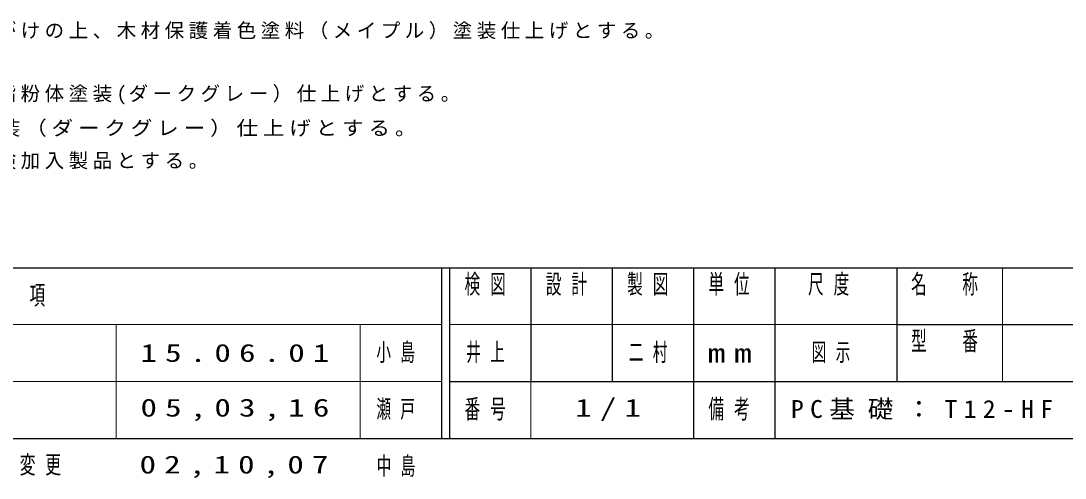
# Model space of a CAD drawing. Units: millimetres on the paper, scale 1:20. Extents: x -365 to 0, y -5 to 257.
# Drawn here: x -290.2 to -161.8, y -4.9 to 51.4 of the extents above; entities that cross this region are included whole.
import ezdxf

# ---------------------------------------------------------------- set-up
doc = ezdxf.new("R2010")
doc.units = ezdxf.units.MM
doc.layers.add('99', color=7, linetype='Continuous')
doc.layers.add('CLASS1', color=7, linetype='Continuous')
doc.layers.add('NAKAMURA図枠', color=7, linetype='Continuous', lineweight=13)
doc.styles.add('ＭＳ ゴシック', font='')
doc.styles.get('ＭＳ ゴシック').set_extended_font_data('MS Gothic')

msp = doc.modelspace()

# ---------------------------------------------------------------- linework, layer by layer
at = {"layer": 'NAKAMURA図枠', "color": 20, "lineweight": 25}
for p, q in [((-365, 21), (0, 21)), ((-365, 0), (0, 0))]:
    msp.add_line(p, q, dxfattribs=at)
at = {"layer": 'NAKAMURA図枠', "color": 3, "lineweight": 25}
for p, q in [((-238.5, 21), (-238.5, 0)), ((-237.5, 21), (-237.5, 0)), ((-227.5, 21), (-227.5, 7)), ((-217.5, 21), (-217.5, 7)), ((-207.5, 21), (-207.5, 0)), ((-197.5, 21), (-197.5, 7)), ((-182.5, 21), (-182.5, 7)), ((-182.5, 14), (-70, 14)), ((-237.5, 7), (0, 7)), ((-197.5, 7), (-197.5, 0))]:
    msp.add_line(p, q, dxfattribs=at)
at = {"layer": 'NAKAMURA図枠'}
for p, q in [((-169.5, 21), (-169.5, 7)), ((-365, 14), (-238.5, 14)), ((-278.5, 14), (-278.5, 0)), ((-248.5, 14), (-248.5, 0)), ((-237.5, 14), (-182.5, 14)), ((-365, 7), (-238.5, 7)), ((-227.5, 7), (-227.5, 0))]:
    msp.add_line(p, q, dxfattribs=at)

# ---------------------------------------------------------------- texts
at = {"layer": '99', "char_height": 2.199, "style": 'ＭＳ ゴシック'}
for s, insert, attachment_point in [('\\T1.5;\\W1.35;15.06.01', (-275.5, 10.5), 4), ('\\T1.64;\\W0.6;小島', (-246.5, 10.5), 4), ('\\T1.64;\\W0.6;井上', (-232.5, 10.5), 5), ('\\T1.64;\\W0.6;二村', (-212.5, 10.5), 5), ('\\T1.64;\\W0.6;図示', (-190, 10.5), 5), ('\\T1.5;\\W1.35;05,03,16', (-275.5, 3.5), 4), ('\\T1.64;\\W0.6;瀬戸', (-246.5, 3.5), 4), ('\\T1.5;\\W1.35;1/1', (-217.5, 3.5), 5), ('\\T1.5;\\W1.05;PC基礎：T12-HF', (-195.5, 3.5), 4), ('\\T1.61;\\W0.65;特記仕様内容変更/ネジ・ボルト類仕様変更/表記変更', (-321.75, -3.5), 5), ('\\T1.5;\\W1.35;02,10,07', (-263.5, -3.5), 5), ('\\T1.64;\\W0.6;中島', (-243.5, -3.5), 5)]:
    msp.add_mtext(s, dxfattribs=dict(at, insert=insert, attachment_point=attachment_point))
at = {"layer": 'CLASS1', "char_height": 1.76, "attachment_point": 7, "style": 'ＭＳ ゴシック'}
for s, insert in [('\\T1.23;木材は、ヒノキ（一等材）とし、カンナ・ペーパーがけの上、木材保護着色塗料（メイプル）塗装仕上げとする。', (-361.116, 49.073)), ('\\T1.23;鋼材は、電気亜鉛メッキ処理の上、ポリエステル樹脂粉体塗装(ダークグレー）仕上げとする。', (-361.116, 41.073)), ('\\T1.23;\\W1.1;鋳鉄は、FC\\~200とし、ポリエステル樹脂粉体塗装（ダークグレー）仕上げとする。', (-361.116, 37.073)), ('\\T1.23;本製品は、（一社）日本公園施設業協会賠償責任保険加入製品とする。', (-361.116, 33.073))]:
    msp.add_mtext(s, dxfattribs=dict(at, insert=insert))
at = {"layer": 'NAKAMURA図枠', "char_height": 2.346, "style": 'ＭＳ ゴシック'}
for s, insert, attachment_point in [('\\T1.64;\\W0.6;検図', (-232.5, 20.167), 2), ('\\T1.64;\\W0.6;設計', (-222.5, 20.167), 2), ('\\T1.64;\\W0.6;製図', (-212.5, 20.167), 2), ('\\T1.64;\\W0.6;単位', (-202.5, 20.167), 2), ('\\T1.64;\\W0.6;尺度', (-190.25, 20.167), 2), ('\\T1.64;\\W0.6;名\u3000称', (-176, 20.167), 2), ('\\T1.64;\\W0.6;改\u3000\u3000訂\u3000\u3000事\u3000\u3000項', (-301.75, 17.5), 5), ('\\T1.64;\\W0.6;型\u3000番', (-176, 13.167), 2), ('\\T1.5;\\W1.35;mm', (-202.5, 10.5), 5), ('\\T1.64;\\W0.6;備考', (-202.5, 3.5), 5), ('\\T1.64;\\W0.6;番号', (-232.5, 3.5), 5)]:
    msp.add_mtext(s, dxfattribs=dict(at, insert=insert, attachment_point=attachment_point))

doc.saveas('drawing.dxf')
